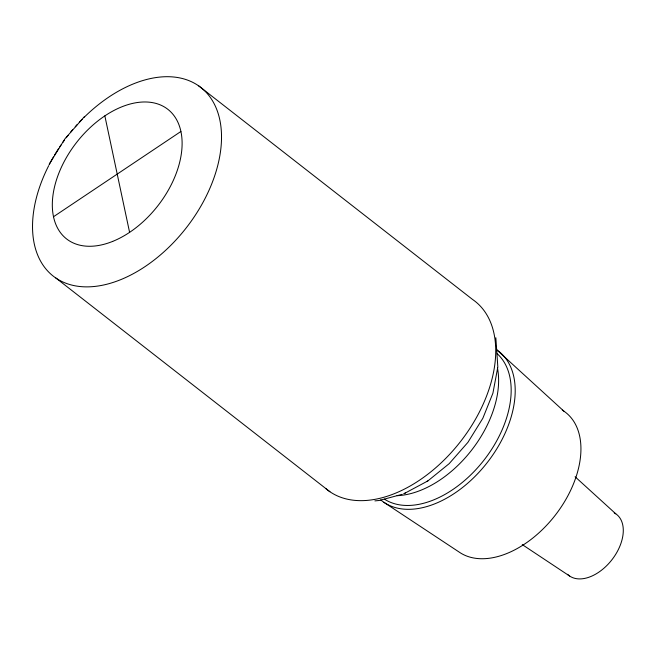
<?xml version="1.0" encoding="UTF-8"?>
<svg xmlns="http://www.w3.org/2000/svg" width="656" height="656" viewBox="0 0 656 656"><rect width="100%" height="100%" fill="white"/><g stroke="black" fill="none" stroke-linecap="round" stroke-linejoin="round"><path stroke-width="0.98" d="M49.249 164.115L64.878 138.924L84.55 116.497M405.4 492.943L403.85 493.771L427.86 480.93L449.196 463.636L467.917 442.341L482.865 418.225L492.91 393.198L497.83 367.016L495.838 337.75M53.538 216.71L180.892 131.487M426.794 481.496L427.86 480.93M402.177 494.312L379.217 500.479L374.879 500.889M383.826 502.266L459.356 552.204A87.822 55.022 -52 0 0 557.985 511.59A87.822 55.022 -52 0 0 562.307 410.148M522.25 544.595L569.638 576.042M198.342 85.6L472.517 299.431A119.761 75.03 -52 0 1 460.848 441.135A119.761 75.03 -52 0 1 326.04 488.777M55.744 277.914L329.927 491.746M575.074 476.748L615.779 513.812M563.914 411.181L496.805 349.886A94.89 59.45 -52 0 1 487.564 462.168A94.89 59.45 -52 0 1 380.742 499.913M104.837 115.841L129.593 232.347M84.206 117.26A119.761 75.03 -52 0 1 220.883 126.329A119.761 75.03 -52 0 1 104.706 284.753A119.761 75.03 -52 0 1 48.716 165.656M49.159 164.787A119.761 75.03 -52 0 1 53.439 156.973M54.456 155.242A119.761 75.03 -52 0 1 58.728 148.404M59.844 146.714A119.761 75.03 -52 0 1 60.975 145.05M62.705 142.565A119.761 75.03 -52 0 1 64.468 140.122M66.264 137.719A119.761 75.03 -52 0 1 68.101 135.325M70.635 132.168A119.761 75.03 -52 0 1 72.578 129.822M75.227 126.747A119.761 75.03 -52 0 1 77.26 124.484M79.319 122.262A119.761 75.03 -52 0 1 82.098 119.367M497.461 368.016A92.135 57.728 -52 0 1 471.09 450.82A92.135 57.728 -52 0 1 397.077 495.682M497.256 353.773A92.135 57.728 -52 0 1 484.177 459.881A92.135 57.728 -52 0 1 384.4 499.134M614.221 512.877A38.753 24.28 -52 0 1 612.327 559.24A38.753 24.28 -52 0 1 567.538 574.303M112.693 241.392A82.238 51.521 -52 0 0 175.521 117.859A82.238 51.521 -52 0 0 63.435 163.032A82.238 51.521 -52 0 0 112.693 241.392"/></g></svg>
